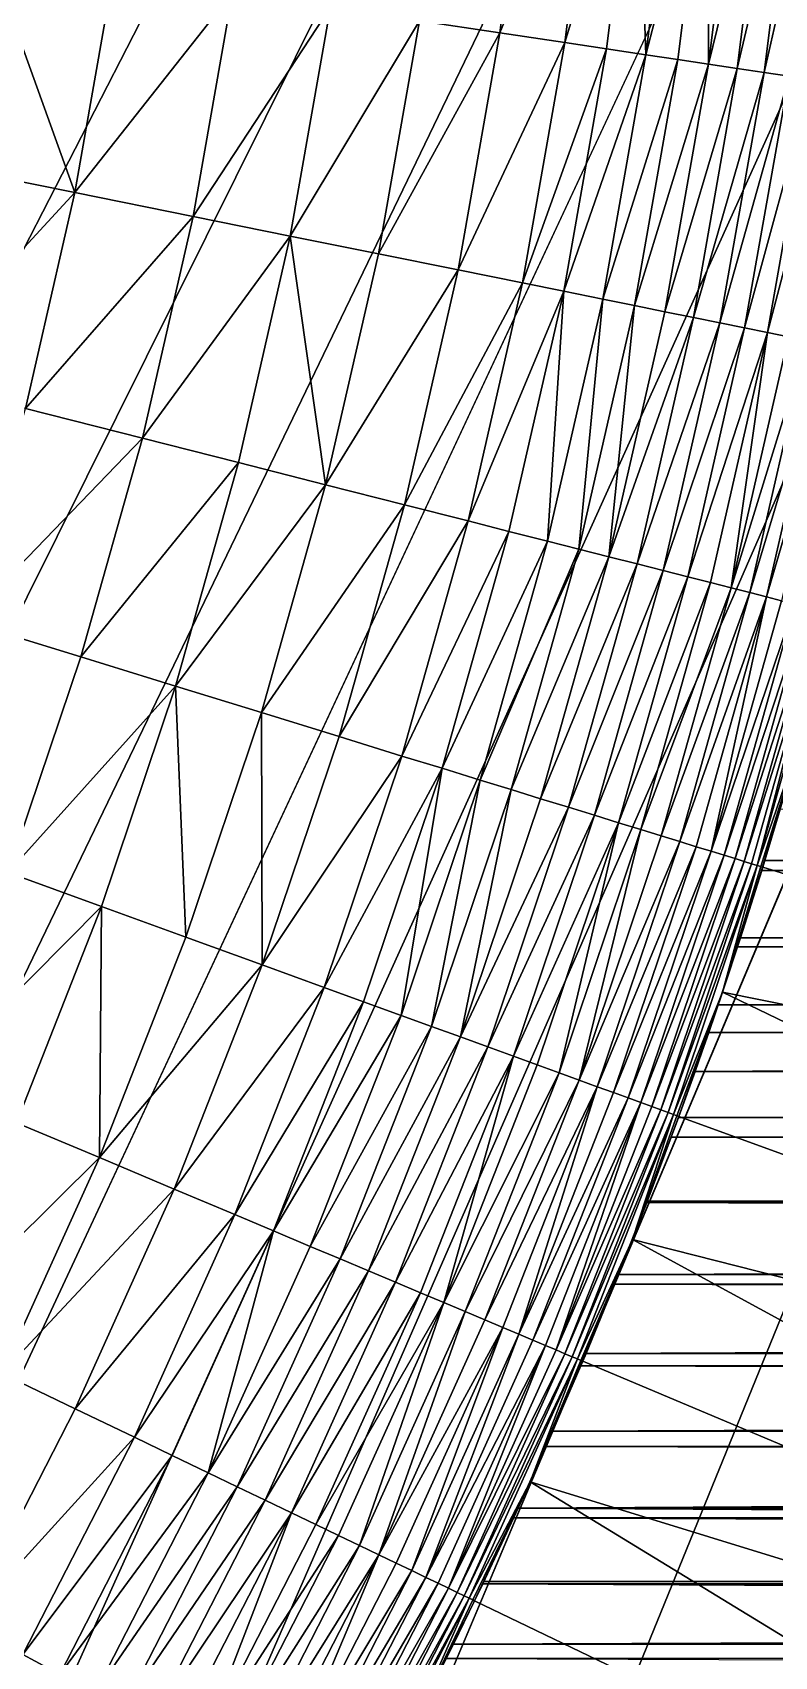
# Model space of a CAD drawing. Header units: millimetres. Extents: x -260 to 430, y -260 to 260.
# Drawn here: x 77.64 to 90.99, y -42.22 to -12.96 of the extents above; entities that cross this region are included whole.
import ezdxf

# ---------------------------------------------------------------- set-up
doc = ezdxf.new("R2010")
doc.units = ezdxf.units.MM
doc.header["$MEASUREMENT"] = 0
doc.layers.add('MESH_3D', color=2, linetype='CONTINUOUS')

msp = doc.modelspace()

# ---------------------------------------------------------------- linework, layer by layer
at = {"layer": 'MESH_3D'}
for points in [[(181.542, 186.125, 2950), (-259.677, -12.96, 2950), (-259.273, -19.43, 2950)], [(181.542, 186.125, 2950), (-259.273, -19.43, 2950), (-258.708, -25.888, 2950)], [(181.542, 186.125, 2950), (-258.708, -25.888, 2950), (-257.982, -32.329, 2950)], [(181.542, 186.125, 2950), (-257.982, -32.329, 2950), (-257.096, -38.751, 2950)], [(181.542, 186.125, 2950), (-257.096, -38.751, 2950), (-256.05, -45.149, 2950)], [(181.542, 186.125, 2950), (-256.05, -45.149, 2950), (-254.845, -51.518, 2950)], [(181.542, 186.125, 2950), (-254.845, -51.518, 2950), (-253.481, -57.855, 2950)], [(181.542, 186.125, 2950), (-253.481, -57.855, 2950), (-251.96, -64.157, 2950)], [(181.542, 186.125, 2950), (-251.96, -64.157, 2950), (-250.282, -70.419, 2950)], [(181.542, 186.125, 2950), (-250.282, -70.419, 2950), (-248.449, -76.636, 2950)], [(181.542, 186.125, 2950), (-248.449, -76.636, 2950), (-246.461, -82.807, 2950)], [(181.542, 186.125, 2950), (-246.461, -82.807, 2950), (-244.32, -88.925, 2950)], [(181.542, 186.125, 2950), (-244.32, -88.925, 2950), (-242.027, -94.989, 2950)], [(181.542, 186.125, 2950), (-242.027, -94.989, 2950), (-239.584, -100.993, 2950)], [(181.542, 186.125, 2950), (-239.584, -100.993, 2950), (-236.992, -106.935, 2950)], [(181.542, 186.125, 2950), (-236.992, -106.935, 2950), (-234.252, -112.81, 2950)], [(181.542, 186.125, 2950), (-234.252, -112.81, 2950), (-231.367, -118.615, 2950)], [(181.542, 186.125, 2950), (-231.367, -118.615, 2950), (-228.338, -124.346, 2950)], [(181.542, 186.125, 2950), (-228.338, -124.346, 2950), (-225.167, -130, 2950)], [(181.542, 186.125, 2950), (-225.167, -130, 2950), (-221.856, -135.573, 2950)], [(181.542, 186.125, 2950), (-221.856, -135.573, 2950), (-218.407, -141.062, 2950)], [(181.542, 186.125, 2950), (-218.407, -141.062, 2950), (-214.822, -146.463, 2950)], [(181.542, 186.125, 2950), (-214.822, -146.463, 2950), (-211.104, -151.773, 2950)], [(181.542, 186.125, 2950), (-211.104, -151.773, 2950), (-207.254, -156.989, 2950)], [(181.542, 186.125, 2950), (-207.254, -156.989, 2950), (-203.276, -162.107, 2950)], [(181.542, 186.125, 2950), (-203.276, -162.107, 2950), (-199.172, -167.125, 2950)], [(181.542, 186.125, 2950), (-199.172, -167.125, 2950), (-194.943, -172.038, 2950)], [(181.542, 186.125, 2950), (-194.943, -172.038, 2950), (-190.593, -176.845, 2950)], [(181.542, 186.125, 2950), (-190.593, -176.845, 2950), (-186.125, -181.542, 2950)], [(181.542, 186.125, 2950), (-186.125, -181.542, 2950), (-181.542, -186.125, 2950)], [(181.542, 186.125, 2950), (-181.542, -186.125, 2950), (-176.845, -190.593, 2950)], [(181.542, 186.125, 2950), (-176.845, -190.593, 2950), (-172.038, -194.943, 2950)], [(181.542, 186.125, 2950), (-172.038, -194.943, 2950), (-167.125, -199.172, 2950)], [(181.542, 186.125, 2950), (-167.125, -199.172, 2950), (-162.107, -203.276, 2950)], [(181.542, 186.125, 2950), (-162.107, -203.276, 2950), (-156.989, -207.254, 2950)], [(181.542, 186.125, 2950), (-156.989, -207.254, 2950), (-151.773, -211.104, 2950)], [(181.542, 186.125, 2950), (-151.773, -211.104, 2950), (-146.463, -214.822, 2950)], [(181.542, 186.125, 2950), (-146.463, -214.822, 2950), (-141.062, -218.407, 2950)], [(181.542, 186.125, 2950), (-141.062, -218.407, 2950), (-135.573, -221.856, 2950)], [(181.542, 186.125, 2950), (-135.573, -221.856, 2950), (-130, -225.167, 2950)], [(181.542, 186.125, 2950), (-130, -225.167, 2950), (-124.346, -228.338, 2950)], [(181.542, 186.125, 2950), (-124.346, -228.338, 2950), (-118.615, -231.367, 2950)], [(181.542, 186.125, 2950), (-118.615, -231.367, 2950), (-112.81, -234.252, 2950)], [(181.542, 186.125, 2950), (-112.81, -234.252, 2950), (-106.935, -236.992, 2950)], [(181.542, 186.125, 2950), (-106.935, -236.992, 2950), (-100.993, -239.584, 2950)], [(181.542, 186.125, 2950), (-100.993, -239.584, 2950), (-94.989, -242.027, 2950)], [(181.542, 186.125, 2950), (-94.989, -242.027, 2950), (-88.925, -244.32, 2950)], [(181.542, 186.125, 2950), (-88.925, -244.32, 2950), (-82.807, -246.461, 2950)], [(181.542, 186.125, 2950), (-82.807, -246.461, 2950), (-76.636, -248.449, 2950)], [(181.542, 186.125, 2950), (-76.636, -248.449, 2950), (-70.419, -250.282, 2950)], [(181.542, 186.125, 2950), (-70.419, -250.282, 2950), (-64.157, -251.96, 2950)], [(181.542, 186.125, 2950), (-64.157, -251.96, 2950), (-57.855, -253.481, 2950)], [(181.542, 186.125, 2950), (-57.855, -253.481, 2950), (-51.518, -254.845, 2950)], [(181.542, 186.125, 2950), (-51.518, -254.845, 2950), (-45.149, -256.05, 2950)], [(181.542, 186.125, 2950), (-45.149, -256.05, 2950), (-38.751, -257.096, 2950)], [(181.542, 186.125, 2950), (-38.751, -257.096, 2950), (-32.329, -257.982, 2950)], [(181.542, 186.125, 2950), (-32.329, -257.982, 2950), (-25.888, -258.708, 2950)], [(181.542, 186.125, 2950), (-25.888, -258.708, 2950), (-19.43, -259.273, 2950)], [(181.542, 186.125, 2950), (-19.43, -259.273, 2950), (-12.96, -259.677, 2950)], [(181.542, 186.125, 2950), (-12.96, -259.677, 2950), (-6.482, -259.919, 2950)], [(181.542, 186.125, 2950), (-6.482, -259.919, 2950), (0, -260, 2950)], [(181.542, 186.125, 2950), (0, -260, 2950), (6.482, -259.919, 2950)], [(181.542, 186.125, 2950), (6.482, -259.919, 2950), (12.96, -259.677, 2950)], [(181.542, 186.125, 2950), (12.96, -259.677, 2950), (19.43, -259.273, 2950)], [(181.542, 186.125, 2950), (19.43, -259.273, 2950), (25.888, -258.708, 2950)], [(181.542, 186.125, 2950), (25.888, -258.708, 2950), (32.329, -257.982, 2950)], [(181.542, 186.125, 2950), (32.329, -257.982, 2950), (45.149, -256.05, 2950)], [(181.542, 186.125, 2950), (45.149, -256.05, 2950), (64.157, -251.96, 2950)], [(181.542, 186.125, 2950), (64.157, -251.96, 2950), (82.807, -246.461, 2950)], [(181.542, 186.125, 2950), (82.807, -246.461, 2950), (106.935, -236.992, 2950)], [(86.588, -8.664, -19.056), (86.048, -12.97, -19.056), (84.601, -12.752, -20.646)], [(87.766, -8.782, -17.643), (86.048, -12.97, -19.056), (86.588, -8.664, -19.056)], [(87.766, -8.782, -17.643), (87.219, -13.146, -17.643), (86.048, -12.97, -19.056)], [(88.518, -8.858, -16.667), (87.219, -13.146, -17.643), (87.766, -8.782, -17.643)], [(88.518, -8.858, -16.667), (87.966, -13.259, -16.667), (87.219, -13.146, -17.643)], [(88.518, -8.858, -16.667), (88.676, -13.366, -15.675), (87.966, -13.259, -16.667)], [(89.232, -8.929, -15.675), (88.676, -13.366, -15.675), (88.518, -8.858, -16.667)], [(89.811, -8.987, -14.817), (88.676, -13.366, -15.675), (89.232, -8.929, -15.675)], [(89.811, -8.987, -14.817), (89.251, -13.452, -14.817), (88.676, -13.366, -15.675)], [(89.811, -8.987, -14.817), (89.801, -13.535, -13.942), (89.251, -13.452, -14.817)], [(90.364, -9.042, -13.942), (89.801, -13.535, -13.942), (89.811, -8.987, -14.817)], [(90.887, -9.095, -13.056), (89.801, -13.535, -13.942), (90.364, -9.042, -13.942)], [(90.887, -9.095, -13.056), (90.32, -13.614, -13.056), (89.801, -13.535, -13.942)], [(91.372, -9.143, -12.172), (90.32, -13.614, -13.056), (90.887, -9.095, -13.056)], [(91.372, -9.143, -12.172), (90.802, -13.686, -12.172), (90.32, -13.614, -13.056)], [(91.824, -9.188, -11.28), (90.802, -13.686, -12.172), (91.372, -9.143, -12.172)], [(91.824, -9.188, -11.28), (91.252, -13.754, -11.28), (90.802, -13.686, -12.172)], [(76.861, -11.585, -27.31), (78.396, -15.848, -25.632), (76.188, -15.402, -27.31)], [(79.088, -11.921, -25.632), (78.396, -15.848, -25.632), (76.861, -11.585, -27.31)], [(81.237, -12.244, -23.852), (78.396, -15.848, -25.632), (79.088, -11.921, -25.632)], [(81.237, -12.244, -23.852), (80.525, -16.279, -23.852), (78.396, -15.848, -25.632)], [(83.001, -12.51, -22.245), (80.525, -16.279, -23.852), (81.237, -12.244, -23.852)], [(83.001, -12.51, -22.245), (82.274, -16.632, -22.245), (80.525, -16.279, -23.852)], [(84.601, -12.752, -20.646), (82.274, -16.632, -22.245), (83.001, -12.51, -22.245)], [(84.601, -12.752, -20.646), (83.861, -16.953, -20.646), (82.274, -16.632, -22.245)], [(86.048, -12.97, -19.056), (83.861, -16.953, -20.646), (84.601, -12.752, -20.646)], [(86.048, -12.97, -19.056), (85.295, -17.243, -19.056), (83.861, -16.953, -20.646)], [(87.219, -13.146, -17.643), (85.295, -17.243, -19.056), (86.048, -12.97, -19.056)], [(87.219, -13.146, -17.643), (86.455, -17.477, -17.643), (85.295, -17.243, -19.056)], [(87.966, -13.259, -16.667), (86.455, -17.477, -17.643), (87.219, -13.146, -17.643)], [(87.966, -13.259, -16.667), (87.196, -17.627, -16.667), (86.455, -17.477, -17.643)], [(88.676, -13.366, -15.675), (87.196, -17.627, -16.667), (87.966, -13.259, -16.667)], [(88.676, -13.366, -15.675), (87.9, -17.769, -15.675), (87.196, -17.627, -16.667)], [(89.251, -13.452, -14.817), (87.9, -17.769, -15.675), (88.676, -13.366, -15.675)], [(89.251, -13.452, -14.817), (88.47, -17.885, -14.817), (87.9, -17.769, -15.675)], [(89.801, -13.535, -13.942), (88.47, -17.885, -14.817), (89.251, -13.452, -14.817)], [(89.801, -13.535, -13.942), (89.015, -17.995, -13.942), (88.47, -17.885, -14.817)], [(90.32, -13.614, -13.056), (89.015, -17.995, -13.942), (89.801, -13.535, -13.942)], [(90.32, -13.614, -13.056), (89.53, -18.099, -13.056), (89.015, -17.995, -13.942)], [(90.802, -13.686, -12.172), (89.53, -18.099, -13.056), (90.32, -13.614, -13.056)], [(90.802, -13.686, -12.172), (90.007, -18.195, -12.172), (89.53, -18.099, -13.056)], [(91.252, -13.754, -11.28), (90.007, -18.195, -12.172), (90.802, -13.686, -12.172)], [(91.252, -13.754, -11.28), (90.453, -18.285, -11.28), (90.007, -18.195, -12.172)], [(91.668, -13.817, -10.381), (90.453, -18.285, -11.28), (91.252, -13.754, -11.28)], [(91.668, -13.817, -10.381), (90.865, -18.369, -10.381), (90.453, -18.285, -11.28)], [(92.046, -13.874, -9.487), (90.865, -18.369, -10.381), (91.668, -13.817, -10.381)], [(92.046, -13.874, -9.487), (91.24, -18.445, -9.487), (90.865, -18.369, -10.381)], [(78.396, -15.848, -25.632), (75.325, -19.18, -27.31), (76.188, -15.402, -27.31)], [(78.396, -15.848, -25.632), (77.508, -19.736, -25.632), (75.325, -19.18, -27.31)], [(80.525, -16.279, -23.852), (77.508, -19.736, -25.632), (78.396, -15.848, -25.632)], [(80.525, -16.279, -23.852), (79.614, -20.272, -23.852), (77.508, -19.736, -25.632)], [(82.274, -16.632, -22.245), (79.614, -20.272, -23.852), (80.525, -16.279, -23.852)], [(82.274, -16.632, -22.245), (81.343, -20.712, -22.245), (79.614, -20.272, -23.852)], [(82.274, -16.632, -22.245), (82.911, -21.112, -20.646), (81.343, -20.712, -22.245)], [(83.861, -16.953, -20.646), (82.911, -21.112, -20.646), (82.274, -16.632, -22.245)], [(85.295, -17.243, -19.056), (82.911, -21.112, -20.646), (83.861, -16.953, -20.646)], [(85.295, -17.243, -19.056), (84.329, -21.473, -19.056), (82.911, -21.112, -20.646)], [(86.455, -17.477, -17.643), (84.329, -21.473, -19.056), (85.295, -17.243, -19.056)], [(86.455, -17.477, -17.643), (85.476, -21.765, -17.643), (84.329, -21.473, -19.056)], [(87.196, -17.627, -16.667), (85.476, -21.765, -17.643), (86.455, -17.477, -17.643)], [(87.196, -17.627, -16.667), (86.209, -21.952, -16.667), (85.476, -21.765, -17.643)], [(87.196, -17.627, -16.667), (86.905, -22.129, -15.675), (86.209, -21.952, -16.667)], [(87.9, -17.769, -15.675), (86.905, -22.129, -15.675), (87.196, -17.627, -16.667)], [(87.9, -17.769, -15.675), (87.468, -22.272, -14.817), (86.905, -22.129, -15.675)], [(88.47, -17.885, -14.817), (87.468, -22.272, -14.817), (87.9, -17.769, -15.675)], [(88.47, -17.885, -14.817), (88.007, -22.409, -13.942), (87.468, -22.272, -14.817)], [(89.015, -17.995, -13.942), (88.007, -22.409, -13.942), (88.47, -17.885, -14.817)], [(89.53, -18.099, -13.056), (88.007, -22.409, -13.942), (89.015, -17.995, -13.942)], [(89.53, -18.099, -13.056), (88.516, -22.539, -13.056), (88.007, -22.409, -13.942)], [(90.007, -18.195, -12.172), (88.516, -22.539, -13.056), (89.53, -18.099, -13.056)], [(90.007, -18.195, -12.172), (88.989, -22.659, -12.172), (88.516, -22.539, -13.056)], [(90.453, -18.285, -11.28), (88.989, -22.659, -12.172), (90.007, -18.195, -12.172)], [(90.453, -18.285, -11.28), (89.429, -22.771, -11.28), (88.989, -22.659, -12.172)], [(90.865, -18.369, -10.381), (89.429, -22.771, -11.28), (90.453, -18.285, -11.28)], [(90.865, -18.369, -10.381), (89.837, -22.875, -10.381), (89.429, -22.771, -11.28)], [(90.865, -18.369, -10.381), (90.208, -22.97, -9.487), (89.837, -22.875, -10.381)], [(91.24, -18.445, -9.487), (90.208, -22.97, -9.487), (90.865, -18.369, -10.381)], [(91.582, -18.514, -8.586), (90.208, -22.97, -9.487), (91.24, -18.445, -9.487)], [(91.582, -18.514, -8.586), (90.546, -23.056, -8.586), (90.208, -22.97, -9.487)], [(91.889, -18.576, -7.688), (90.546, -23.056, -8.586), (91.582, -18.514, -8.586)], [(91.889, -18.576, -7.688), (90.848, -23.133, -7.688), (90.546, -23.056, -8.586)], [(92.161, -18.631, -6.786), (90.848, -23.133, -7.688), (91.889, -18.576, -7.688)], [(92.161, -18.631, -6.786), (91.118, -23.202, -6.786), (90.848, -23.133, -7.688)], [(79.614, -20.272, -23.852), (76.428, -23.575, -25.632), (77.508, -19.736, -25.632)], [(79.614, -20.272, -23.852), (78.504, -24.215, -23.852), (76.428, -23.575, -25.632)], [(81.343, -20.712, -22.245), (78.504, -24.215, -23.852), (79.614, -20.272, -23.852)], [(81.343, -20.712, -22.245), (80.209, -24.741, -22.245), (78.504, -24.215, -23.852)], [(82.911, -21.112, -20.646), (80.209, -24.741, -22.245), (81.343, -20.712, -22.245)], [(82.911, -21.112, -20.646), (81.756, -25.218, -20.646), (80.209, -24.741, -22.245)], [(84.329, -21.473, -19.056), (81.756, -25.218, -20.646), (82.911, -21.112, -20.646)], [(84.329, -21.473, -19.056), (83.154, -25.65, -19.056), (81.756, -25.218, -20.646)], [(85.476, -21.765, -17.643), (83.154, -25.65, -19.056), (84.329, -21.473, -19.056)], [(85.476, -21.765, -17.643), (84.285, -25.999, -17.643), (83.154, -25.65, -19.056)], [(86.209, -21.952, -16.667), (84.285, -25.999, -17.643), (85.476, -21.765, -17.643)], [(86.209, -21.952, -16.667), (85.008, -26.221, -16.667), (84.285, -25.999, -17.643)], [(86.905, -22.129, -15.675), (85.008, -26.221, -16.667), (86.209, -21.952, -16.667)], [(86.905, -22.129, -15.675), (85.694, -26.433, -15.675), (85.008, -26.221, -16.667)], [(87.468, -22.272, -14.817), (85.694, -26.433, -15.675), (86.905, -22.129, -15.675)], [(87.468, -22.272, -14.817), (86.25, -26.604, -14.817), (85.694, -26.433, -15.675)], [(88.007, -22.409, -13.942), (86.25, -26.604, -14.817), (87.468, -22.272, -14.817)], [(88.007, -22.409, -13.942), (86.781, -26.768, -13.942), (86.25, -26.604, -14.817)], [(88.516, -22.539, -13.056), (86.781, -26.768, -13.942), (88.007, -22.409, -13.942)], [(88.516, -22.539, -13.056), (87.283, -26.923, -13.056), (86.781, -26.768, -13.942)], [(88.989, -22.659, -12.172), (87.283, -26.923, -13.056), (88.516, -22.539, -13.056)], [(88.989, -22.659, -12.172), (87.748, -27.067, -12.172), (87.283, -26.923, -13.056)], [(89.429, -22.771, -11.28), (87.748, -27.067, -12.172), (88.989, -22.659, -12.172)], [(89.429, -22.771, -11.28), (88.183, -27.201, -11.28), (87.748, -27.067, -12.172)], [(89.837, -22.875, -10.381), (88.183, -27.201, -11.28), (89.429, -22.771, -11.28)], [(89.837, -22.875, -10.381), (88.585, -27.325, -10.381), (88.183, -27.201, -11.28)], [(90.208, -22.97, -9.487), (88.585, -27.325, -10.381), (89.837, -22.875, -10.381)], [(90.208, -22.97, -9.487), (88.95, -27.438, -9.487), (88.585, -27.325, -10.381)], [(90.546, -23.056, -8.586), (88.95, -27.438, -9.487), (90.208, -22.97, -9.487)], [(90.546, -23.056, -8.586), (89.284, -27.54, -8.586), (88.95, -27.438, -9.487)], [(90.848, -23.133, -7.688), (89.284, -27.54, -8.586), (90.546, -23.056, -8.586)], [(90.848, -23.133, -7.688), (89.582, -27.633, -7.688), (89.284, -27.54, -8.586)], [(90.848, -23.133, -7.688), (89.848, -27.715, -6.786), (89.582, -27.633, -7.688)], [(91.118, -23.202, -6.786), (89.848, -27.715, -6.786), (90.848, -23.133, -7.688)], [(91.355, -23.262, -5.878), (89.848, -27.715, -6.786), (91.118, -23.202, -6.786)], [(91.355, -23.262, -5.878), (90.082, -27.787, -5.878), (89.848, -27.715, -6.786)], [(91.556, -23.313, -4.973), (90.082, -27.787, -5.878), (91.355, -23.262, -5.878)], [(91.556, -23.313, -4.973), (90.281, -27.848, -4.973), (90.082, -27.787, -5.878)], [(91.725, -23.356, -4.065), (90.281, -27.848, -4.973), (91.556, -23.313, -4.973)], [(91.725, -23.356, -4.065), (90.446, -27.899, -4.065), (90.281, -27.848, -4.973)], [(91.859, -23.39, -3.153), (90.446, -27.899, -4.065), (91.725, -23.356, -4.065)], [(91.859, -23.39, -3.153), (90.579, -27.94, -3.153), (90.446, -27.899, -4.065)], [(91.859, -23.39, -3.153), (90.678, -27.97, -2.245), (90.579, -27.94, -3.153)], [(91.959, -23.416, -2.245), (90.678, -27.97, -2.245), (91.859, -23.39, -3.153)], [(78.504, -24.215, -23.852), (77.2, -28.098, -23.852), (76.428, -23.575, -25.632)], [(91.959, -23.416, -2.245), (91.449, -25.73), (90.678, -27.97, -2.245)], [(80.209, -24.741, -22.245), (77.2, -28.098, -23.852), (78.504, -24.215, -23.852)], [(80.209, -24.741, -22.245), (78.876, -28.709, -22.245), (77.2, -28.098, -23.852)], [(80.209, -24.741, -22.245), (80.397, -29.262, -20.646), (78.876, -28.709, -22.245)], [(81.756, -25.218, -20.646), (80.397, -29.262, -20.646), (80.209, -24.741, -22.245)], [(81.756, -25.218, -20.646), (81.772, -29.763, -19.056), (80.397, -29.262, -20.646)], [(83.154, -25.65, -19.056), (81.772, -29.763, -19.056), (81.756, -25.218, -20.646)], [(84.285, -25.999, -17.643), (81.772, -29.763, -19.056), (83.154, -25.65, -19.056)], [(90.743, -27.991, -1.336), (90.678, -27.97, -2.245), (91.449, -25.73)], [(90.776, -28.001, -0.441), (90.743, -27.991, -1.336), (91.449, -25.73)], [(90.776, -28.001, -0.441), (91.449, -25.73), (90.779, -28.002)], [(91.449, -25.73), (91.285, -26.308, 115.679), (90.779, -28.002)], [(91.449, -25.73, 2200), (90.779, -28.002, 2200), (91.094, -26.959, 291.138)], [(113.304, -34.95, 2214.286), (90.779, -28.002, 2200), (91.449, -25.73, 2200)], [(84.285, -25.999, -17.643), (82.884, -30.167, -17.643), (81.772, -29.763, -19.056)], [(85.008, -26.221, -16.667), (82.884, -30.167, -17.643), (84.285, -25.999, -17.643)], [(85.008, -26.221, -16.667), (83.595, -30.426, -16.667), (82.884, -30.167, -17.643)], [(85.008, -26.221, -16.667), (84.27, -30.672, -15.675), (83.595, -30.426, -16.667)], [(85.694, -26.433, -15.675), (84.27, -30.672, -15.675), (85.008, -26.221, -16.667)], [(91.285, -26.308, 115.679), (90.817, -27.88, 116.146), (90.779, -28.002)], [(90.817, -27.88, 116.146), (91.285, -26.308, 115.679), (403.586, -27.19, 402.451)], [(85.694, -26.433, -15.675), (84.816, -30.871, -14.817), (84.27, -30.672, -15.675)], [(86.25, -26.604, -14.817), (84.816, -30.871, -14.817), (85.694, -26.433, -15.675)], [(86.25, -26.604, -14.817), (85.339, -31.061, -13.942), (84.816, -30.871, -14.817)], [(86.781, -26.768, -13.942), (85.339, -31.061, -13.942), (86.25, -26.604, -14.817)], [(87.283, -26.923, -13.056), (85.339, -31.061, -13.942), (86.781, -26.768, -13.942)], [(87.283, -26.923, -13.056), (85.832, -31.24, -13.056), (85.339, -31.061, -13.942)], [(87.748, -27.067, -12.172), (85.832, -31.24, -13.056), (87.283, -26.923, -13.056)], [(87.748, -27.067, -12.172), (86.29, -31.407, -12.172), (85.832, -31.24, -13.056)], [(88.183, -27.201, -11.28), (86.29, -31.407, -12.172), (87.748, -27.067, -12.172)], [(88.183, -27.201, -11.28), (86.717, -31.563, -11.28), (86.29, -31.407, -12.172)], [(88.183, -27.201, -11.28), (87.113, -31.706, -10.381), (86.717, -31.563, -11.28)], [(88.585, -27.325, -10.381), (87.113, -31.706, -10.381), (88.183, -27.201, -11.28)], [(90.779, -28.002, 2200), (90.761, -28.061, 290.194), (91.094, -26.959, 291.138)], [(91.094, -26.959, 291.138), (90.761, -28.061, 290.194), (295.92, -28.174, 478.189)], [(90.817, -27.88, 116.146), (403.586, -27.19, 402.451), (403.115, -28.79, 402.966)], [(88.585, -27.325, -10.381), (87.472, -31.837, -9.487), (87.113, -31.706, -10.381)], [(88.95, -27.438, -9.487), (87.472, -31.837, -9.487), (88.585, -27.325, -10.381)], [(89.284, -27.54, -8.586), (87.472, -31.837, -9.487), (88.95, -27.438, -9.487)], [(89.284, -27.54, -8.586), (87.8, -31.957, -8.586), (87.472, -31.837, -9.487)], [(89.582, -27.633, -7.688), (87.8, -31.957, -8.586), (89.284, -27.54, -8.586)], [(89.582, -27.633, -7.688), (88.094, -32.063, -7.688), (87.8, -31.957, -8.586)], [(89.848, -27.715, -6.786), (88.094, -32.063, -7.688), (89.582, -27.633, -7.688)], [(89.848, -27.715, -6.786), (88.355, -32.159, -6.786), (88.094, -32.063, -7.688)], [(90.082, -27.787, -5.878), (88.355, -32.159, -6.786), (89.848, -27.715, -6.786)], [(90.082, -27.787, -5.878), (88.585, -32.242, -5.878), (88.355, -32.159, -6.786)], [(90.281, -27.848, -4.973), (88.585, -32.242, -5.878), (90.082, -27.787, -5.878)], [(90.281, -27.848, -4.973), (88.78, -32.313, -4.973), (88.585, -32.242, -5.878)], [(90.446, -27.899, -4.065), (88.78, -32.313, -4.973), (90.281, -27.848, -4.973)], [(90.446, -27.899, -4.065), (88.943, -32.373, -4.065), (88.78, -32.313, -4.973)], [(90.579, -27.94, -3.153), (88.943, -32.373, -4.065), (90.446, -27.899, -4.065)], [(90.579, -27.94, -3.153), (89.074, -32.42, -3.153), (88.943, -32.373, -4.065)], [(90.678, -27.97, -2.245), (89.074, -32.42, -3.153), (90.579, -27.94, -3.153)], [(90.678, -27.97, -2.245), (89.171, -32.456, -2.245), (89.074, -32.42, -3.153)], [(90.678, -27.97, -2.245), (90.053, -30.256), (89.171, -32.456, -2.245)], [(90.743, -27.991, -1.336), (90.053, -30.256), (90.678, -27.97, -2.245)], [(90.776, -28.001, -0.441), (90.053, -30.256), (90.743, -27.991, -1.336)], [(90.776, -28.001, -0.441), (90.779, -28.002), (90.053, -30.256)], [(90.779, -28.002), (90.324, -29.438, 116.643), (90.053, -30.256)], [(90.779, -28.002, 2200), (90.053, -30.256, 2200), (90.376, -29.277, 289.101)], [(113.304, -34.95, 2214.286), (90.053, -30.256, 2200), (90.779, -28.002, 2200)], [(90.817, -27.88, 116.146), (90.324, -29.438, 116.643), (90.779, -28.002)], [(90.324, -29.438, 116.643), (90.817, -27.88, 116.146), (403.115, -28.79, 402.966)], [(90.779, -28.002, 2200), (90.376, -29.277, 289.101), (90.761, -28.061, 290.194)], [(90.761, -28.061, 290.194), (90.376, -29.277, 289.101), (295.92, -28.174, 478.189)], [(78.876, -28.709, -22.245), (75.703, -31.912, -23.852), (77.2, -28.098, -23.852)], [(90.376, -29.277, 289.101), (296.517, -29.495, 477.926), (295.92, -28.174, 478.189)], [(78.876, -28.709, -22.245), (77.347, -32.605, -22.245), (75.703, -31.912, -23.852)], [(78.876, -28.709, -22.245), (78.839, -33.233, -20.646), (77.347, -32.605, -22.245)], [(80.397, -29.262, -20.646), (78.839, -33.233, -20.646), (78.876, -28.709, -22.245)], [(90.324, -29.438, 116.643), (403.115, -28.79, 402.966), (402.616, -30.372, 403.509)], [(81.772, -29.763, -19.056), (78.839, -33.233, -20.646), (80.397, -29.262, -20.646)], [(90.324, -29.438, 116.643), (89.806, -30.982, 117.17), (90.053, -30.256)], [(89.806, -30.982, 117.17), (90.324, -29.438, 116.643), (402.616, -30.372, 403.509)], [(90.053, -30.256, 2200), (89.977, -30.483, 287.961), (90.376, -29.277, 289.101)], [(90.376, -29.277, 289.101), (89.977, -30.483, 287.961), (296.517, -29.495, 477.926)], [(89.977, -30.483, 287.961), (297.142, -30.804, 477.651), (296.517, -29.495, 477.926)], [(81.772, -29.763, -19.056), (80.187, -33.802, -19.056), (78.839, -33.233, -20.646)], [(82.884, -30.167, -17.643), (80.187, -33.802, -19.056), (81.772, -29.763, -19.056)], [(82.884, -30.167, -17.643), (81.278, -34.261, -17.643), (80.187, -33.802, -19.056)], [(83.595, -30.426, -16.667), (81.278, -34.261, -17.643), (82.884, -30.167, -17.643)], [(83.595, -30.426, -16.667), (81.975, -34.555, -16.667), (81.278, -34.261, -17.643)], [(84.27, -30.672, -15.675), (81.975, -34.555, -16.667), (83.595, -30.426, -16.667)], [(89.235, -32.479, -1.336), (89.171, -32.456, -2.245), (90.053, -30.256)], [(89.267, -32.491, -0.441), (89.235, -32.479, -1.336), (90.053, -30.256)], [(89.267, -32.491, -0.441), (90.053, -30.256), (89.271, -32.492)], [(90.053, -30.256), (89.806, -30.982, 117.17), (89.271, -32.492)], [(90.053, -30.256, 2200), (89.271, -32.492, 2200), (89.562, -31.68, 286.777)], [(111.421, -40.554, 2214.286), (89.271, -32.492, 2200), (90.053, -30.256, 2200)], [(90.053, -30.256, 2200), (89.562, -31.68, 286.777), (89.977, -30.483, 287.961)], [(89.806, -30.982, 117.17), (402.616, -30.372, 403.509), (402.092, -31.935, 404.082)], [(113.304, -34.95, 2214.286), (111.421, -40.554, 2214.286), (90.053, -30.256, 2200)], [(84.27, -30.672, -15.675), (82.636, -34.834, -15.675), (81.975, -34.555, -16.667)], [(84.816, -30.871, -14.817), (82.636, -34.834, -15.675), (84.27, -30.672, -15.675)], [(89.977, -30.483, 287.961), (89.562, -31.68, 286.777), (297.142, -30.804, 477.651)], [(84.816, -30.871, -14.817), (83.172, -35.06, -14.817), (82.636, -34.834, -15.675)], [(85.339, -31.061, -13.942), (83.172, -35.06, -14.817), (84.816, -30.871, -14.817)], [(89.806, -30.982, 117.17), (89.264, -32.509, 117.728), (89.271, -32.492)], [(89.264, -32.509, 117.728), (89.806, -30.982, 117.17), (402.092, -31.935, 404.082)], [(89.562, -31.68, 286.777), (297.793, -32.099, 477.365), (297.142, -30.804, 477.651)], [(85.339, -31.061, -13.942), (83.684, -35.276, -13.942), (83.172, -35.06, -14.817)], [(85.832, -31.24, -13.056), (83.684, -35.276, -13.942), (85.339, -31.061, -13.942)], [(85.832, -31.24, -13.056), (84.168, -35.48, -13.056), (83.684, -35.276, -13.942)], [(86.29, -31.407, -12.172), (84.168, -35.48, -13.056), (85.832, -31.24, -13.056)], [(86.29, -31.407, -12.172), (84.617, -35.669, -12.172), (84.168, -35.48, -13.056)], [(86.29, -31.407, -12.172), (85.036, -35.846, -11.28), (84.617, -35.669, -12.172)], [(86.717, -31.563, -11.28), (85.036, -35.846, -11.28), (86.29, -31.407, -12.172)], [(87.113, -31.706, -10.381), (85.036, -35.846, -11.28), (86.717, -31.563, -11.28)], [(87.113, -31.706, -10.381), (85.424, -36.009, -10.381), (85.036, -35.846, -11.28)], [(87.472, -31.837, -9.487), (85.424, -36.009, -10.381), (87.113, -31.706, -10.381)], [(87.472, -31.837, -9.487), (85.777, -36.158, -9.487), (85.424, -36.009, -10.381)], [(87.8, -31.957, -8.586), (85.777, -36.158, -9.487), (87.472, -31.837, -9.487)], [(89.271, -32.492, 2200), (89.133, -32.868, 285.547), (89.562, -31.68, 286.777)], [(89.562, -31.68, 286.777), (89.133, -32.868, 285.547), (297.793, -32.099, 477.365)], [(87.8, -31.957, -8.586), (86.098, -36.293, -8.586), (85.777, -36.158, -9.487)], [(87.8, -31.957, -8.586), (86.386, -36.415, -7.688), (86.098, -36.293, -8.586)], [(88.094, -32.063, -7.688), (86.386, -36.415, -7.688), (87.8, -31.957, -8.586)], [(88.355, -32.159, -6.786), (86.386, -36.415, -7.688), (88.094, -32.063, -7.688)], [(88.355, -32.159, -6.786), (86.642, -36.523, -6.786), (86.386, -36.415, -7.688)], [(88.585, -32.242, -5.878), (86.642, -36.523, -6.786), (88.355, -32.159, -6.786)], [(89.133, -32.868, 285.547), (298.471, -33.38, 477.067), (297.793, -32.099, 477.365)], [(89.264, -32.509, 117.728), (402.092, -31.935, 404.082), (401.541, -33.478, 404.683)], [(88.585, -32.242, -5.878), (86.867, -36.618, -5.878), (86.642, -36.523, -6.786)], [(88.585, -32.242, -5.878), (87.059, -36.699, -4.973), (86.867, -36.618, -5.878)], [(88.78, -32.313, -4.973), (87.059, -36.699, -4.973), (88.585, -32.242, -5.878)], [(88.943, -32.373, -4.065), (87.059, -36.699, -4.973), (88.78, -32.313, -4.973)], [(88.943, -32.373, -4.065), (87.219, -36.766, -4.065), (87.059, -36.699, -4.973)], [(89.074, -32.42, -3.153), (87.219, -36.766, -4.065), (88.943, -32.373, -4.065)], [(89.074, -32.42, -3.153), (87.347, -36.82, -3.153), (87.219, -36.766, -4.065)], [(89.171, -32.456, -2.245), (87.347, -36.82, -3.153), (89.074, -32.42, -3.153)], [(89.171, -32.456, -2.245), (87.442, -36.86, -2.245), (87.347, -36.82, -3.153)], [(89.171, -32.456, -2.245), (88.433, -34.707), (87.442, -36.86, -2.245)], [(89.235, -32.479, -1.336), (88.433, -34.707), (89.171, -32.456, -2.245)], [(78.839, -33.233, -20.646), (75.626, -36.42, -22.245), (77.347, -32.605, -22.245)], [(89.267, -32.491, -0.441), (88.433, -34.707), (89.235, -32.479, -1.336)], [(89.267, -32.491, -0.441), (89.271, -32.492), (88.433, -34.707)], [(89.271, -32.492), (88.7, -34.02, 118.317), (88.433, -34.707)], [(89.271, -32.492, 2200), (88.433, -34.707, 2200), (88.69, -34.044, 284.272)], [(111.421, -40.554, 2214.286), (88.433, -34.707, 2200), (89.271, -32.492, 2200)], [(89.271, -32.492, 2200), (88.69, -34.044, 284.272), (89.133, -32.868, 285.547)], [(89.264, -32.509, 117.728), (88.7, -34.02, 118.317), (89.271, -32.492)], [(88.7, -34.02, 118.317), (89.264, -32.509, 117.728), (401.541, -33.478, 404.683)], [(89.133, -32.868, 285.547), (88.69, -34.044, 284.272), (298.471, -33.38, 477.067)], [(78.839, -33.233, -20.646), (77.084, -37.122, -20.646), (75.626, -36.42, -22.245)], [(80.187, -33.802, -19.056), (77.084, -37.122, -20.646), (78.839, -33.233, -20.646)], [(88.69, -34.044, 284.272), (299.176, -34.647, 476.757), (298.471, -33.38, 477.067)], [(88.7, -34.02, 118.317), (401.541, -33.478, 404.683), (400.964, -35, 405.312)], [(80.187, -33.802, -19.056), (78.403, -37.757, -19.056), (77.084, -37.122, -20.646)], [(81.278, -34.261, -17.643), (78.403, -37.757, -19.056), (80.187, -33.802, -19.056)], [(88.7, -34.02, 118.317), (88.113, -35.512, 118.938), (88.433, -34.707)], [(88.113, -35.512, 118.938), (88.7, -34.02, 118.317), (400.964, -35, 405.312)], [(88.433, -34.707, 2200), (88.182, -35.339, 282.804), (88.69, -34.044, 284.272)], [(88.69, -34.044, 284.272), (88.182, -35.339, 282.804), (299.176, -34.647, 476.757)], [(81.278, -34.261, -17.643), (79.469, -38.27, -17.643), (78.403, -37.757, -19.056)], [(81.975, -34.555, -16.667), (79.469, -38.27, -17.643), (81.278, -34.261, -17.643)], [(81.975, -34.555, -16.667), (80.15, -38.598, -16.667), (79.469, -38.27, -17.643)], [(81.975, -34.555, -16.667), (80.797, -38.91, -15.675), (80.15, -38.598, -16.667)], [(82.636, -34.834, -15.675), (80.797, -38.91, -15.675), (81.975, -34.555, -16.667)], [(87.506, -36.887, -1.336), (87.442, -36.86, -2.245), (88.433, -34.707)], [(87.537, -36.9, -0.441), (87.506, -36.887, -1.336), (88.433, -34.707)], [(87.537, -36.9, -0.441), (88.433, -34.707), (87.54, -36.901)], [(88.433, -34.707), (88.113, -35.512, 118.938), (87.54, -36.901)], [(88.433, -34.707, 2200), (87.54, -36.901, 2200), (88.182, -35.339, 282.804)], [(109.261, -46.057, 2214.286), (87.54, -36.901, 2200), (88.433, -34.707, 2200)], [(88.182, -35.339, 282.804), (299.907, -35.9, 476.435), (299.176, -34.647, 476.757)], [(111.421, -40.554, 2214.286), (109.261, -46.057, 2214.286), (88.433, -34.707, 2200)], [(83.172, -35.06, -14.817), (80.797, -38.91, -15.675), (82.636, -34.834, -15.675)], [(83.172, -35.06, -14.817), (81.321, -39.162, -14.817), (80.797, -38.91, -15.675)], [(83.684, -35.276, -13.942), (81.321, -39.162, -14.817), (83.172, -35.06, -14.817)], [(88.113, -35.512, 118.938), (400.964, -35, 405.312), (400.361, -36.5, 405.97)], [(83.684, -35.276, -13.942), (81.822, -39.403, -13.942), (81.321, -39.162, -14.817)], [(84.168, -35.48, -13.056), (81.822, -39.403, -13.942), (83.684, -35.276, -13.942)], [(87.54, -36.901, 2200), (87.599, -36.761, 281.11), (88.182, -35.339, 282.804)], [(88.182, -35.339, 282.804), (87.599, -36.761, 281.11), (299.907, -35.9, 476.435)], [(84.168, -35.48, -13.056), (82.295, -39.631, -13.056), (81.822, -39.403, -13.942)], [(84.617, -35.669, -12.172), (82.295, -39.631, -13.056), (84.168, -35.48, -13.056)], [(84.617, -35.669, -12.172), (82.734, -39.843, -12.172), (82.295, -39.631, -13.056)], [(85.036, -35.846, -11.28), (82.734, -39.843, -12.172), (84.617, -35.669, -12.172)], [(88.113, -35.512, 118.938), (87.505, -36.985, 119.59), (87.54, -36.901)], [(87.505, -36.985, 119.59), (88.113, -35.512, 118.938), (400.361, -36.5, 405.97)], [(85.036, -35.846, -11.28), (83.144, -40.04, -11.28), (82.734, -39.843, -12.172)], [(85.036, -35.846, -11.28), (83.523, -40.223, -10.381), (83.144, -40.04, -11.28)], [(85.424, -36.009, -10.381), (83.523, -40.223, -10.381), (85.036, -35.846, -11.28)], [(87.599, -36.761, 281.11), (300.663, -37.136, 476.102), (299.907, -35.9, 476.435)], [(85.424, -36.009, -10.381), (83.868, -40.389, -9.487), (83.523, -40.223, -10.381)], [(85.777, -36.158, -9.487), (83.868, -40.389, -9.487), (85.424, -36.009, -10.381)], [(86.098, -36.293, -8.586), (83.868, -40.389, -9.487), (85.777, -36.158, -9.487)], [(86.098, -36.293, -8.586), (84.182, -40.54, -8.586), (83.868, -40.389, -9.487)], [(86.098, -36.293, -8.586), (84.463, -40.675, -7.688), (84.182, -40.54, -8.586)], [(86.386, -36.415, -7.688), (84.463, -40.675, -7.688), (86.098, -36.293, -8.586)], [(86.386, -36.415, -7.688), (84.714, -40.796, -6.786), (84.463, -40.675, -7.688)], [(86.642, -36.523, -6.786), (84.714, -40.796, -6.786), (86.386, -36.415, -7.688)], [(86.867, -36.618, -5.878), (84.714, -40.796, -6.786), (86.642, -36.523, -6.786)], [(87.505, -36.985, 119.59), (400.361, -36.5, 405.97), (399.734, -37.978, 406.654)], [(86.867, -36.618, -5.878), (84.934, -40.902, -5.878), (84.714, -40.796, -6.786)], [(86.867, -36.618, -5.878), (85.122, -40.992, -4.973), (84.934, -40.902, -5.878)], [(87.059, -36.699, -4.973), (85.122, -40.992, -4.973), (86.867, -36.618, -5.878)], [(87.219, -36.766, -4.065), (85.122, -40.992, -4.973), (87.059, -36.699, -4.973)], [(87.219, -36.766, -4.065), (85.278, -41.068, -4.065), (85.122, -40.992, -4.973)], [(87.347, -36.82, -3.153), (85.278, -41.068, -4.065), (87.219, -36.766, -4.065)], [(87.347, -36.82, -3.153), (85.403, -41.128, -3.153), (85.278, -41.068, -4.065)], [(87.442, -36.86, -2.245), (85.403, -41.128, -3.153), (87.347, -36.82, -3.153)], [(87.442, -36.86, -2.245), (85.496, -41.173, -2.245), (85.403, -41.128, -3.153)], [(87.442, -36.86, -2.245), (86.593, -39.072), (85.496, -41.173, -2.245)], [(87.506, -36.887, -1.336), (86.593, -39.072), (87.442, -36.86, -2.245)], [(87.54, -36.901, 2200), (86.997, -38.165, 279.351), (87.599, -36.761, 281.11)], [(87.599, -36.761, 281.11), (86.997, -38.165, 279.351), (300.663, -37.136, 476.102)], [(78.403, -37.757, -19.056), (76.423, -41.618, -19.056), (77.084, -37.122, -20.646)], [(87.537, -36.9, -0.441), (86.593, -39.072), (87.506, -36.887, -1.336)], [(87.537, -36.9, -0.441), (87.54, -36.901), (86.593, -39.072)], [(87.54, -36.901), (86.877, -38.437, 120.274), (86.593, -39.072)], [(87.54, -36.901, 2200), (86.593, -39.072, 2200), (86.997, -38.165, 279.351)], [(109.261, -46.057, 2214.286), (86.593, -39.072, 2200), (87.54, -36.901, 2200)], [(87.505, -36.985, 119.59), (86.877, -38.437, 120.274), (87.54, -36.901)], [(86.877, -38.437, 120.274), (87.505, -36.985, 119.59), (399.734, -37.978, 406.654)], [(86.997, -38.165, 279.351), (301.445, -38.357, 475.759), (300.663, -37.136, 476.102)], [(79.469, -38.27, -17.643), (76.423, -41.618, -19.056), (78.403, -37.757, -19.056)], [(86.877, -38.437, 120.274), (399.734, -37.978, 406.654), (399.082, -39.432, 407.365)], [(79.469, -38.27, -17.643), (77.462, -42.184, -17.643), (76.423, -41.618, -19.056)], [(80.15, -38.598, -16.667), (77.462, -42.184, -17.643), (79.469, -38.27, -17.643)], [(86.593, -39.072, 2200), (86.376, -39.55, 277.528), (86.997, -38.165, 279.351)], [(86.997, -38.165, 279.351), (86.376, -39.55, 277.528), (301.445, -38.357, 475.759)], [(80.15, -38.598, -16.667), (78.127, -42.546, -16.667), (77.462, -42.184, -17.643)], [(80.797, -38.91, -15.675), (78.127, -42.546, -16.667), (80.15, -38.598, -16.667)], [(86.877, -38.437, 120.274), (86.295, -39.726, 120.917), (86.593, -39.072)], [(86.295, -39.726, 120.917), (86.877, -38.437, 120.274), (399.082, -39.432, 407.365)], [(86.376, -39.55, 277.528), (302.252, -39.562, 475.404), (301.445, -38.357, 475.759)], [(80.797, -38.91, -15.675), (78.757, -42.889, -15.675), (78.127, -42.546, -16.667)], [(81.321, -39.162, -14.817), (78.757, -42.889, -15.675), (80.797, -38.91, -15.675)], [(81.321, -39.162, -14.817), (79.268, -43.167, -14.817), (78.757, -42.889, -15.675)], [(81.822, -39.403, -13.942), (79.268, -43.167, -14.817), (81.321, -39.162, -14.817)], [(85.558, -41.203, -1.336), (85.496, -41.173, -2.245), (86.593, -39.072)], [(85.588, -41.217, -0.441), (85.558, -41.203, -1.336), (86.593, -39.072)], [(85.588, -41.217, -0.441), (86.593, -39.072), (85.592, -41.219)], [(86.593, -39.072), (86.295, -39.726, 120.917), (85.592, -41.219)], [(86.593, -39.072, 2200), (85.592, -41.219, 2200), (86.376, -39.55, 277.528)], [(106.829, -51.446, 2214.286), (85.592, -41.219, 2200), (86.593, -39.072, 2200)], [(109.261, -46.057, 2214.286), (106.829, -51.446, 2214.286), (86.593, -39.072, 2200)], [(81.822, -39.403, -13.942), (79.756, -43.433, -13.942), (79.268, -43.167, -14.817)], [(82.295, -39.631, -13.056), (79.756, -43.433, -13.942), (81.822, -39.403, -13.942)], [(86.295, -39.726, 120.917), (399.082, -39.432, 407.365), (398.405, -40.862, 408.103)], [(82.295, -39.631, -13.056), (80.217, -43.684, -13.056), (79.756, -43.433, -13.942)], [(82.295, -39.631, -13.056), (80.645, -43.917, -12.172), (80.217, -43.684, -13.056)], [(82.734, -39.843, -12.172), (80.645, -43.917, -12.172), (82.295, -39.631, -13.056)], [(85.592, -41.219, 2200), (85.738, -40.915, 275.642), (86.376, -39.55, 277.528)], [(86.295, -39.726, 120.917), (85.76, -40.869, 121.519), (85.592, -41.219)], [(86.376, -39.55, 277.528), (85.738, -40.915, 275.642), (303.083, -40.749, 475.038)], [(85.76, -40.869, 121.519), (86.295, -39.726, 120.917), (398.405, -40.862, 408.103)], [(86.376, -39.55, 277.528), (303.083, -40.749, 475.038), (302.252, -39.562, 475.404)], [(83.144, -40.04, -11.28), (80.645, -43.917, -12.172), (82.734, -39.843, -12.172)], [(83.144, -40.04, -11.28), (81.045, -44.135, -11.28), (80.645, -43.917, -12.172)], [(83.523, -40.223, -10.381), (81.045, -44.135, -11.28), (83.144, -40.04, -11.28)], [(83.523, -40.223, -10.381), (81.414, -44.336, -10.381), (81.045, -44.135, -11.28)], [(83.868, -40.389, -9.487), (81.414, -44.336, -10.381), (83.523, -40.223, -10.381)], [(83.868, -40.389, -9.487), (81.75, -44.519, -9.487), (81.414, -44.336, -10.381)], [(83.868, -40.389, -9.487), (82.057, -44.686, -8.586), (81.75, -44.519, -9.487)], [(84.182, -40.54, -8.586), (82.057, -44.686, -8.586), (83.868, -40.389, -9.487)], [(84.463, -40.675, -7.688), (82.057, -44.686, -8.586), (84.182, -40.54, -8.586)], [(84.463, -40.675, -7.688), (82.331, -44.835, -7.688), (82.057, -44.686, -8.586)], [(84.714, -40.796, -6.786), (82.331, -44.835, -7.688), (84.463, -40.675, -7.688)], [(84.714, -40.796, -6.786), (82.575, -44.968, -6.786), (82.331, -44.835, -7.688)], [(84.934, -40.902, -5.878), (82.575, -44.968, -6.786), (84.714, -40.796, -6.786)], [(84.934, -40.902, -5.878), (82.79, -45.085, -5.878), (82.575, -44.968, -6.786)], [(85.122, -40.992, -4.973), (82.79, -45.085, -5.878), (84.934, -40.902, -5.878)], [(85.592, -41.219, 2200), (85.083, -42.26, 273.695), (85.738, -40.915, 275.642)], [(85.738, -40.915, 275.642), (85.083, -42.26, 273.695), (303.94, -41.919, 474.661)], [(85.213, -41.998, 122.141), (85.76, -40.869, 121.519), (398.405, -40.862, 408.103)], [(85.213, -41.998, 122.141), (398.405, -40.862, 408.103), (397.705, -42.266, 408.867)], [(85.76, -40.869, 121.519), (85.213, -41.998, 122.141), (85.592, -41.219)], [(85.738, -40.915, 275.642), (303.94, -41.919, 474.661), (303.083, -40.749, 475.038)], [(85.122, -40.992, -4.973), (82.973, -45.184, -4.973), (82.79, -45.085, -5.878)], [(85.278, -41.068, -4.065), (82.973, -45.184, -4.973), (85.122, -40.992, -4.973)], [(85.278, -41.068, -4.065), (83.125, -45.267, -4.065), (82.973, -45.184, -4.973)], [(85.403, -41.128, -3.153), (83.125, -45.267, -4.065), (85.278, -41.068, -4.065)], [(85.403, -41.128, -3.153), (83.247, -45.334, -3.153), (83.125, -45.267, -4.065)], [(85.496, -41.173, -2.245), (83.247, -45.334, -3.153), (85.403, -41.128, -3.153)], [(85.496, -41.173, -2.245), (83.338, -45.383, -2.245), (83.247, -45.334, -3.153)], [(85.496, -41.173, -2.245), (84.538, -43.34), (83.338, -45.383, -2.245)], [(85.558, -41.203, -1.336), (84.538, -43.34), (85.496, -41.173, -2.245)], [(85.588, -41.217, -0.441), (84.538, -43.34), (85.558, -41.203, -1.336)], [(85.588, -41.217, -0.441), (85.592, -41.219), (84.538, -43.34)], [(85.592, -41.219), (85.213, -41.998, 122.141), (84.538, -43.34)], [(85.592, -41.219, 2200), (84.538, -43.34, 2200), (85.083, -42.26, 273.695)], [(106.829, -51.446, 2214.286), (84.538, -43.34, 2200), (85.592, -41.219, 2200)], [(85.213, -41.998, 122.141), (84.655, -43.111, 122.786), (84.538, -43.34)], [(84.655, -43.111, 122.786), (85.213, -41.998, 122.141), (397.705, -42.266, 408.867)], [(85.083, -42.26, 273.695), (304.82, -43.071, 474.274), (303.94, -41.919, 474.661)], [(78.127, -42.546, -16.667), (75.264, -45.993, -17.643), (77.462, -42.184, -17.643)]]:
    msp.add_3dface(points, dxfattribs=at)

doc.saveas('drawing.dxf')
